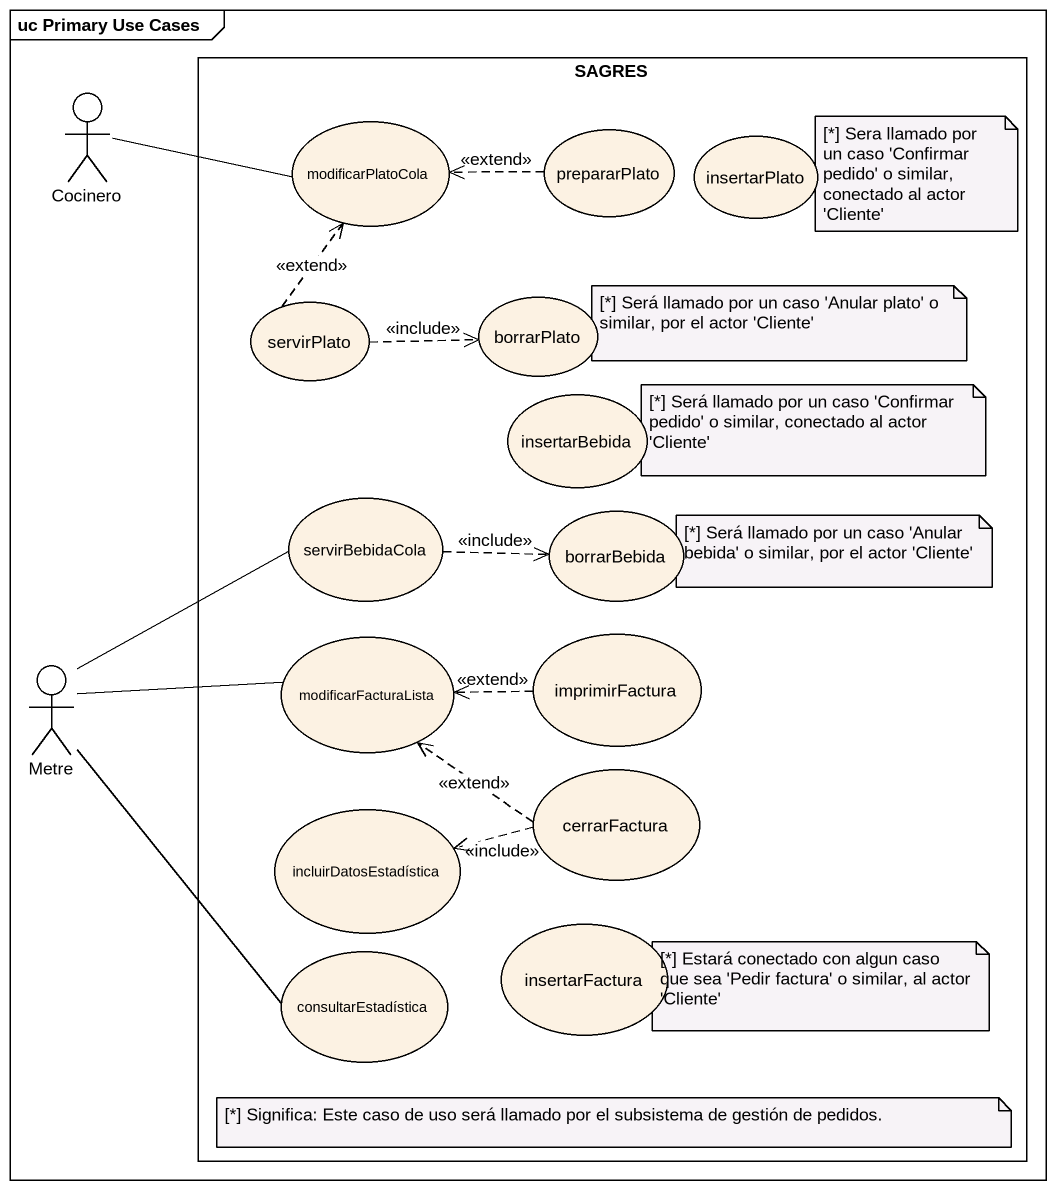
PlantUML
@startuml
mainframe uc Primary Use Cases
rectangle SAGRES {
  usecase modificarPlatoCola
  usecase prepararPlato
  usecase insertarPlato
  usecase servirPlato
  usecase borrarPlato
  usecase insertarBebida
  usecase servirBebidaCola
  usecase borrarBebida
  usecase modificarFacturaLista
  usecase imprimirFactura
  usecase cerrarFactura
  usecase incluirDatosEstadística
  usecase insertarFactura
  usecase consultarEstadística
}
actor Cocinero
actor Metre
Cocinero -right- modificarPlatoCola
prepararPlato .left.> modificarPlatoCola : <<extend>>
servirPlato .up.> modificarPlatoCola : <<extend>>
servirPlato .right.> borrarPlato : <<include>>
servirBebidaCola .right.> borrarBebida : <<include>>
imprimirFactura .left.> modificarFacturaLista : <<extend>>
Metre -right- servirBebidaCola
Metre -right- modificarFacturaLista
Metre -- consultarEstadística
cerrarFactura .left.> modificarFacturaLista : <<extend>>
cerrarFactura .left.> incluirDatosEstadística : <<include>>
note as N1
  [*] Sera llamado por un caso 'Confirmar pedido' o similar, conectado al actor 'Cliente'
end note
note as N2
  [*] Será llamado por un caso 'Anular plato' o similar, por el actor 'Cliente'
end note
note as N3
  [*] Será llamado por un caso 'Confirmar pedido' o similar, conectado al actor 'Cliente'
end note
note as N4
  [*] Será llamado por un caso 'Anular bebida' o similar, por el actor 'Cliente'
end note
note as N5
  [*] Estará conectado con algun caso que sea 'Pedir factura' o similar, al actor 'Cliente'
end note
note as N6
  [*] Significa: Este caso de uso será llamado por el subsistema de gestión de pedidos.
end note
@enduml
